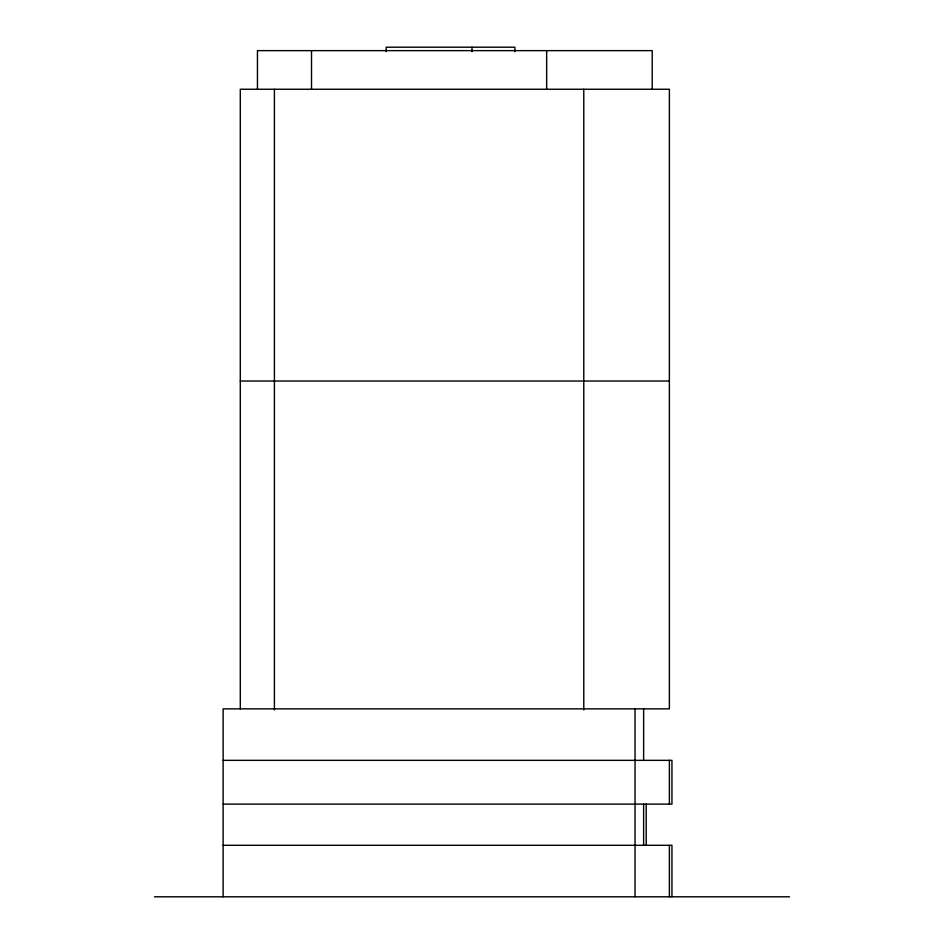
<?xml version="1.0" encoding="UTF-8"?>
<svg xmlns="http://www.w3.org/2000/svg" width="944" height="944" viewBox="0 0 944 944"><rect width="100%" height="100%" fill="white"/><g stroke="black" fill="none" stroke-linecap="round" stroke-linejoin="round"><path stroke-width="1.42" d="M240.295 381.034L669.379 381.034M223.126 760.345L671.951 760.345L671.951 804.111L223.126 804.111M223.126 845.305L671.951 845.305L671.951 896.8M154.474 896.8L789.526 896.8M669.379 760.345L669.379 804.111M669.379 845.305L669.379 896.8M652.221 89.255L652.221 50.634L257.452 50.634L257.452 89.255M646.215 804.111L646.215 845.305M643.631 708.861L643.631 760.345M643.631 804.111L643.631 845.305M635.052 708.861L635.052 896.8M583.781 89.255L583.781 709.888M546.659 50.634L546.659 89.255M514.905 51.625L514.905 47.2L386.179 47.2L386.179 51.625M472 47.2L472 51.625M311.52 50.634L311.52 89.255M274.409 89.255L274.409 709.888M240.295 708.861L240.295 89.255L669.379 89.255L669.379 708.861L223.126 708.861L223.126 896.8"/></g></svg>
